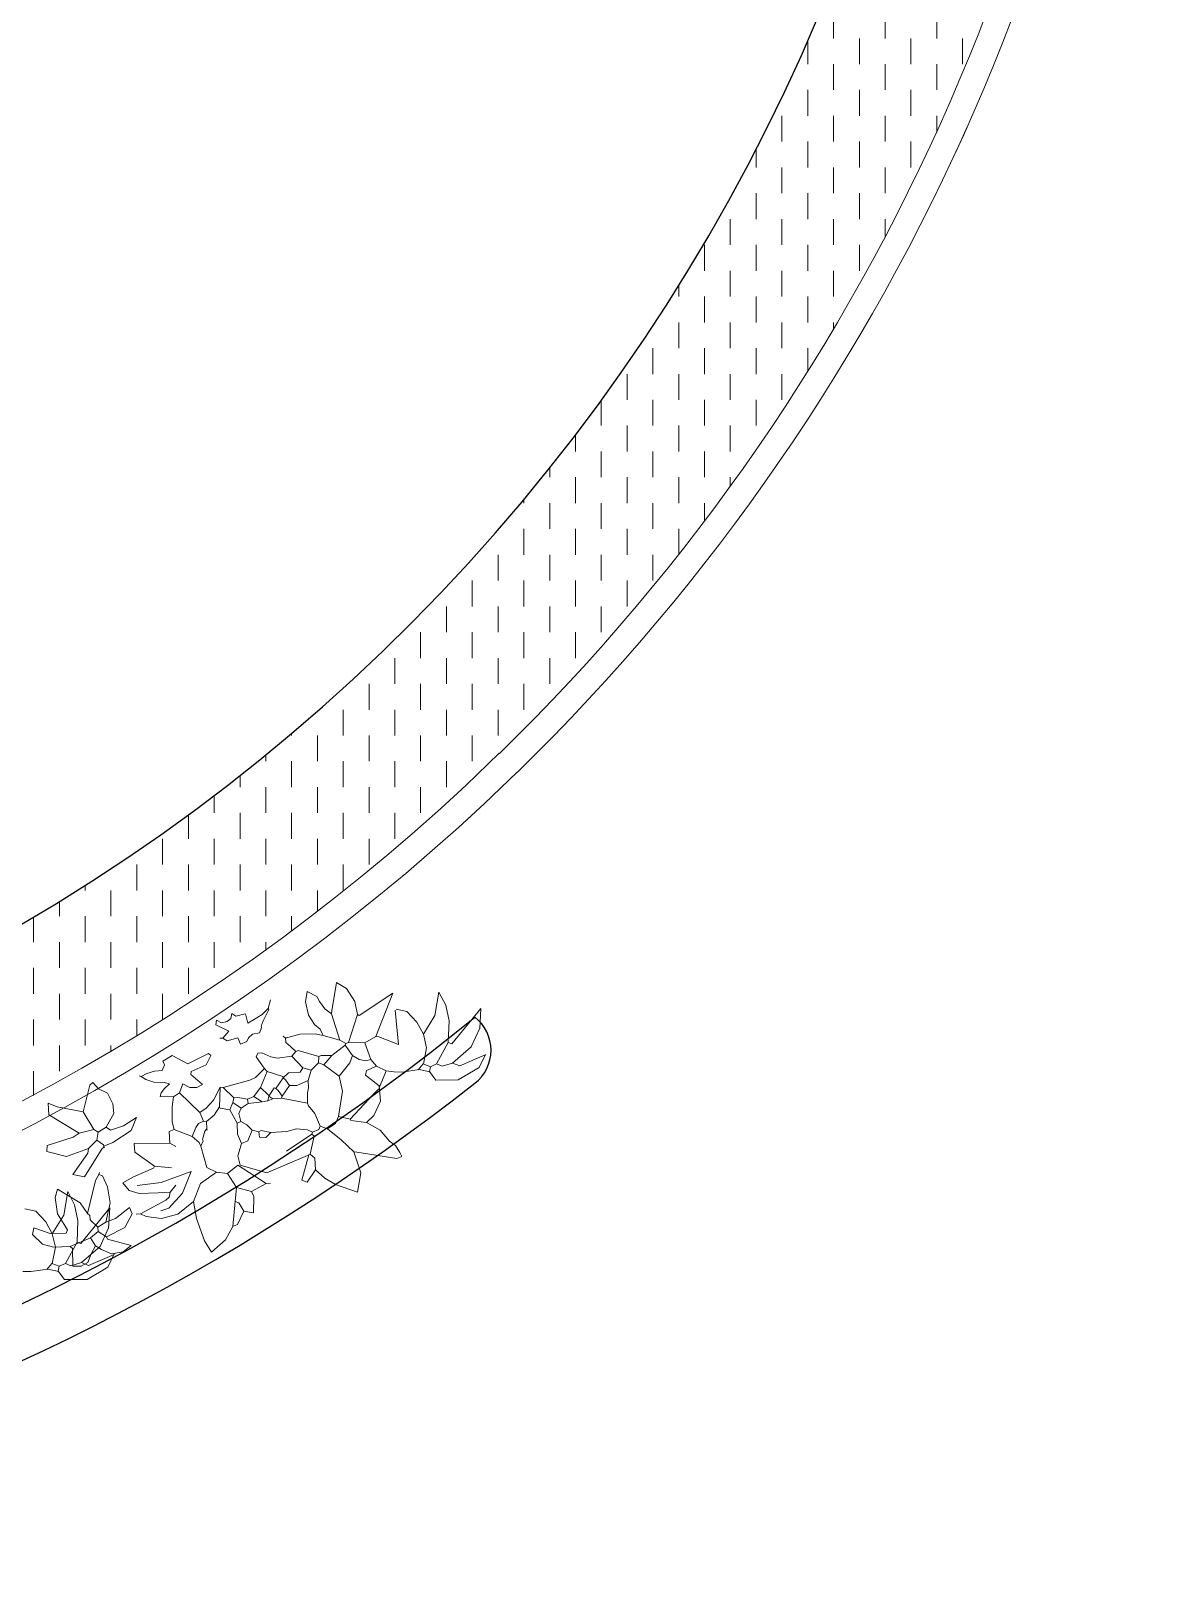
# Model space of a CAD drawing. Header units: millimetres. Extents: x 2667 to 2848, y -1 to 1765.
# Drawn here: x 2722.325 to 2724.49, y 1695.558 to 1698.543 of the extents above; entities that cross this region are included whole.
import ezdxf

# ---------------------------------------------------------------- set-up
doc = ezdxf.new("R2010")
doc.units = ezdxf.units.MM
for name, color, linetype, lineweight in [('ACQUA', 151, 'Continuous', 20), ('MURATURA_sezioni', 5, 'Continuous', 18), ('PORTE_infissi', 252, 'Continuous', 5), ('VERDE_giardino', 74, 'Continuous', 9), ('VETRATE', 171, 'Continuous', 9)]:
    doc.layers.add(name, color=color, linetype=linetype, lineweight=lineweight)
doc.layers.add('PROIEZIONI', color=145, linetype='Continuous')

msp = doc.modelspace()

# ---------------------------------------------------------------- hatches: boundary and pattern name
at = {"layer": 'ACQUA'}
h = msp.add_hatch(dxfattribs=at)
h.set_pattern_fill('DASH', color=256, scale=0.4, angle=90, style=0)
h.set_pattern_definition([(90, (2925.52994, 1814.877885), (-0.05, 0.05), [0.05, -0.05])])
h.paths.add_polyline_path([(2716.4724, 1700.5077), (2716.7749, 1700.5077, -0.174446), (2717.9341, 1702.729), (2717.7308, 1702.9496, 0.17708)])
h.paths.add_polyline_path([(2716.4745, 1699.4916, 2.20923), (2720.441, 1704.0078), (2720.441, 1703.7078, -2.193796), (2716.7772, 1699.4916)])

# ---------------------------------------------------------------- linework, layer by layer
msp.add_line((2723.2673, 1697.107), (2723.2031, 1697.0458))
at = {"layer": 'MURATURA_sezioni'}
msp.add_line((2724.117, 1698.3078), (2724.1397, 1698.3578), dxfattribs=at)
at = {"layer": 'PORTE_infissi', "color": 2}
msp.add_lwpolyline([(2723.1683, 1697.0817), (2723.232, 1697.1435), (2723.2325, 1697.1429)], dxfattribs=at)
at = {"layer": 'PROIEZIONI'}
for centre, radius, start, end in [((2720.441, 1700.0078), 3.7, 132.6531, 90), ((2720.441, 1700.0078), 4.45, 132.6531, 308.0722), ((2720.441, 1700.0078), 4.35, 132.6531, 309.1114), ((2723.135, 1696.5685), 0.0813, 308.085, 51.915)]:
    msp.add_arc(centre, radius, start, end, dxfattribs=at)
at = {"layer": 'VERDE_giardino'}
for p, q in [((2722.8601, 1696.6821), (2722.8567, 1696.6625)), ((2722.8601, 1696.6821), (2722.8786, 1696.6728)), ((2722.9079, 1696.6449), (2722.9172, 1696.6999)), ((2722.9172, 1696.6999), (2722.936, 1696.6879)), ((2722.936, 1696.6879), (2722.9526, 1696.663)), ((2723.1155, 1696.6811), (2723.1076, 1696.6356)), ((2723.1286, 1696.6557), (2723.1155, 1696.6811)), ((2722.7846, 1696.6496), (2722.7891, 1696.666)), ((2722.8567, 1696.6625), (2722.863, 1696.6363)), ((2722.8837, 1696.6627), (2722.8786, 1696.6728)), ((2722.8946, 1696.6488), (2722.8837, 1696.6627)), ((2722.9526, 1696.663), (2722.9573, 1696.6374)), ((2723.0264, 1696.6791), (2722.9608, 1696.636)), ((2722.9929, 1696.5949), (2723.0264, 1696.6791)), ((2723.1353, 1696.6254), (2723.1286, 1696.6557)), ((2722.683, 1696.6174), (2722.6847, 1696.6268)), ((2722.6943, 1696.6215), (2722.6847, 1696.6268)), ((2722.705, 1696.6241), (2722.6943, 1696.6215)), ((2722.7122, 1696.6302), (2722.705, 1696.6241)), ((2722.7139, 1696.6394), (2722.7122, 1696.6302)), ((2722.7219, 1696.6342), (2722.7139, 1696.6394)), ((2722.74, 1696.6391), (2722.7219, 1696.6342)), ((2722.7411, 1696.6366), (2722.74, 1696.6391)), ((2722.7449, 1696.621), (2722.7411, 1696.6366)), ((2722.7559, 1696.6274), (2722.7449, 1696.621)), ((2722.7726, 1696.6377), (2722.7559, 1696.6274)), ((2722.7707, 1696.6148), (2722.7749, 1696.6252)), ((2722.7846, 1696.6496), (2722.7726, 1696.6377)), ((2722.7749, 1696.6252), (2722.7856, 1696.6472)), ((2722.7856, 1696.6472), (2722.7846, 1696.6496)), ((2722.863, 1696.6363), (2722.8742, 1696.6184)), ((2722.9075, 1696.639), (2722.8946, 1696.6488)), ((2722.9075, 1696.639), (2722.9079, 1696.6449)), ((2722.9236, 1696.5882), (2722.9075, 1696.639)), ((2722.94, 1696.5837), (2722.9573, 1696.6374)), ((2722.9608, 1696.636), (2722.9573, 1696.6374)), ((2723.0306, 1696.6461), (2723.0372, 1696.5794)), ((2723.0535, 1696.6434), (2723.0326, 1696.6477)), ((2723.0729, 1696.6229), (2723.0535, 1696.6434)), ((2723.0852, 1696.5994), (2723.0729, 1696.6229)), ((2723.1076, 1696.6356), (2723.0852, 1696.5994)), ((2723.1336, 1696.5834), (2723.1353, 1696.6254)), ((2723.1406, 1696.5806), (2723.1968, 1696.6494)), ((2723.1945, 1696.6096), (2723.1968, 1696.6494)), ((2722.7084, 1696.6052), (2722.683, 1696.6174)), ((2722.691, 1696.592), (2722.6969, 1696.5916)), ((2722.6969, 1696.5916), (2722.7084, 1696.6052)), ((2722.7049, 1696.5864), (2722.6969, 1696.5916)), ((2722.7255, 1696.5924), (2722.7049, 1696.5864)), ((2722.7307, 1696.5802), (2722.7255, 1696.5924)), ((2722.7461, 1696.5927), (2722.7429, 1696.5855)), ((2722.7544, 1696.5998), (2722.7461, 1696.5927)), ((2722.7676, 1696.6019), (2722.7544, 1696.5998)), ((2722.7704, 1696.6088), (2722.7676, 1696.6019)), ((2722.7704, 1696.6088), (2722.7718, 1696.6123)), ((2722.7718, 1696.6123), (2722.7707, 1696.6148)), ((2722.8181, 1696.5919), (2722.8136, 1696.5957)), ((2722.8462, 1696.5996), (2722.8181, 1696.5919)), ((2722.8205, 1696.5929), (2722.8181, 1696.5919)), ((2722.8188, 1696.5835), (2722.8181, 1696.5919)), ((2722.8759, 1696.6005), (2722.8462, 1696.5996)), ((2722.8742, 1696.6184), (2722.8856, 1696.6094)), ((2722.8909, 1696.5972), (2722.8759, 1696.6005)), ((2722.8856, 1696.6094), (2722.8898, 1696.5996)), ((2722.8909, 1696.5972), (2722.8898, 1696.5996)), ((2722.9236, 1696.5882), (2722.8909, 1696.5972)), ((2722.972, 1696.5831), (2722.9929, 1696.5949)), ((2722.9988, 1696.5946), (2722.9929, 1696.5949)), ((2723.0372, 1696.5794), (2722.9988, 1696.5946)), ((2723.0852, 1696.5994), (2723.0916, 1696.5733)), ((2723.1944, 1696.6109), (2723.1781, 1696.5751)), ((2722.6288, 1696.5421), (2722.6691, 1696.5623)), ((2722.6737, 1696.5585), (2722.6691, 1696.5623)), ((2722.7429, 1696.5855), (2722.7307, 1696.5802)), ((2722.7614, 1696.5559), (2722.7642, 1696.5629)), ((2722.7642, 1696.5629), (2722.7725, 1696.5636)), ((2722.7725, 1696.5636), (2722.7897, 1696.5556)), ((2722.8279, 1696.5759), (2722.8188, 1696.5835)), ((2722.838, 1696.5658), (2722.8279, 1696.5759)), ((2722.8304, 1696.5567), (2722.838, 1696.5658)), ((2722.8429, 1696.5679), (2722.838, 1696.5658)), ((2722.8826, 1696.5561), (2722.8429, 1696.5679)), ((2722.9077, 1696.5582), (2722.9337, 1696.5781)), ((2722.9351, 1696.5816), (2722.9236, 1696.5882)), ((2722.9337, 1696.5781), (2722.9351, 1696.5816)), ((2722.9481, 1696.5583), (2722.9337, 1696.5781)), ((2722.94, 1696.5837), (2722.9351, 1696.5816)), ((2722.972, 1696.5831), (2722.94, 1696.5837)), ((2722.9832, 1696.5504), (2722.972, 1696.5831)), ((2723.0916, 1696.5733), (2723.0856, 1696.5418)), ((2723.111, 1696.5419), (2723.1336, 1696.5834)), ((2723.1336, 1696.5834), (2723.1406, 1696.5806)), ((2723.1781, 1696.5751), (2723.142, 1696.5437)), ((2723.1932, 1696.5351), (2723.2056, 1696.5604)), ((2722.5835, 1696.5399), (2722.5793, 1696.5295)), ((2722.5803, 1696.5472), (2722.5988, 1696.558)), ((2722.5803, 1696.5472), (2722.5835, 1696.5399)), ((2722.5988, 1696.558), (2722.6288, 1696.5421)), ((2722.6351, 1696.5275), (2722.6643, 1696.5401)), ((2722.6643, 1696.5401), (2722.6737, 1696.5585)), ((2722.7599, 1696.5159), (2722.7772, 1696.5332)), ((2722.7768, 1696.5336), (2722.7614, 1696.5559)), ((2722.7824, 1696.5274), (2722.7768, 1696.5336)), ((2722.7897, 1696.5556), (2722.8025, 1696.5534)), ((2722.8025, 1696.5534), (2722.8304, 1696.5567)), ((2722.8516, 1696.5341), (2722.8304, 1696.5567)), ((2722.8464, 1696.5261), (2722.8516, 1696.5341)), ((2722.868, 1696.5296), (2722.8516, 1696.5341)), ((2722.868, 1696.5296), (2722.8819, 1696.5443)), ((2722.8819, 1696.5443), (2722.8826, 1696.5561)), ((2722.8924, 1696.5401), (2722.8819, 1696.5443)), ((2722.8875, 1696.5582), (2722.8826, 1696.5561)), ((2722.9077, 1696.5582), (2722.8875, 1696.5582)), ((2722.8924, 1696.5401), (2722.9077, 1696.5582)), ((2722.922, 1696.5182), (2722.8924, 1696.5401)), ((2722.922, 1696.5182), (2722.9425, 1696.5444)), ((2722.9425, 1696.5444), (2722.9481, 1696.5583)), ((2722.9481, 1696.5583), (2722.9609, 1696.5506)), ((2722.9609, 1696.5506), (2722.974, 1696.5479)), ((2722.974, 1696.5479), (2722.9832, 1696.5504)), ((2722.9749, 1696.5294), (2722.9944, 1696.5378)), ((2722.9944, 1696.5378), (2722.9832, 1696.5504)), ((2723.0129, 1696.5285), (2722.9944, 1696.5378)), ((2723.0441, 1696.5262), (2723.077, 1696.5309)), ((2723.0752, 1696.5306), (2723.0849, 1696.5422)), ((2723.077, 1696.5309), (2723.098, 1696.5266)), ((2723.0849, 1696.5422), (2723.0989, 1696.5366)), ((2723.0971, 1696.5272), (2723.0989, 1696.5366)), ((2723.111, 1696.5419), (2723.0989, 1696.5366)), ((2723.1215, 1696.5377), (2723.111, 1696.5419)), ((2723.142, 1696.5437), (2723.1215, 1696.5377)), ((2723.156, 1696.5381), (2723.142, 1696.5437)), ((2723.1528, 1696.511), (2723.1932, 1696.5351)), ((2723.2052, 1696.5593), (2723.156, 1696.5381)), ((2722.4263, 1696.4491), (2722.4387, 1696.5007)), ((2722.4387, 1696.5007), (2722.445, 1696.5062)), ((2722.4561, 1696.4937), (2722.445, 1696.5062)), ((2722.5383, 1696.5176), (2722.5348, 1696.5189)), ((2722.5492, 1696.5233), (2722.5383, 1696.5176)), ((2722.5383, 1696.5176), (2722.5478, 1696.5117)), ((2722.5478, 1696.5117), (2722.5632, 1696.5066)), ((2722.5641, 1696.5281), (2722.5492, 1696.5233)), ((2722.5632, 1696.5066), (2722.5753, 1696.5057)), ((2722.5793, 1696.5295), (2722.5641, 1696.5281)), ((2722.5753, 1696.5057), (2722.5804, 1696.5068)), ((2722.5804, 1696.5068), (2722.5933, 1696.5037)), ((2722.5933, 1696.5037), (2722.5839, 1696.4944)), ((2722.6125, 1696.486), (2722.6194, 1696.5034)), ((2722.6194, 1696.5034), (2722.633, 1696.4961)), ((2722.6347, 1696.5215), (2722.6351, 1696.5275)), ((2722.6574, 1696.5024), (2722.6347, 1696.5215)), ((2722.6462, 1696.4962), (2722.6574, 1696.5024)), ((2722.6974, 1696.4966), (2722.7493, 1696.5103)), ((2722.7493, 1696.5103), (2722.7599, 1696.5159)), ((2722.7699, 1696.496), (2722.7824, 1696.5274)), ((2722.8127, 1696.5173), (2722.7824, 1696.5274)), ((2722.7995, 1696.4943), (2722.8137, 1696.5149)), ((2722.8137, 1696.5149), (2722.8127, 1696.5173)), ((2722.8137, 1696.5149), (2722.8238, 1696.525)), ((2722.8182, 1696.5111), (2722.8137, 1696.5149)), ((2722.8259, 1696.4999), (2722.8182, 1696.5111)), ((2722.8238, 1696.525), (2722.8464, 1696.5261)), ((2722.8621, 1696.5098), (2722.8402, 1696.5003)), ((2722.8621, 1696.5098), (2722.868, 1696.5296)), ((2722.8625, 1696.4955), (2722.8621, 1696.5098)), ((2722.9287, 1696.4893), (2722.922, 1696.5182)), ((2722.9732, 1696.52), (2722.9749, 1696.5294)), ((2722.9993, 1696.4995), (2722.9732, 1696.52)), ((2723.0004, 1696.4971), (2723.0129, 1696.5285)), ((2723.0129, 1696.5285), (2723.0282, 1696.5264)), ((2723.0282, 1696.5264), (2723.0441, 1696.5262)), ((2723.1092, 1696.5106), (2723.0971, 1696.5272)), ((2723.1092, 1696.5106), (2723.1528, 1696.511)), ((2722.4733, 1696.4851), (2722.4561, 1696.4937)), ((2722.4835, 1696.4645), (2722.4733, 1696.4851)), ((2722.5774, 1696.4861), (2722.5752, 1696.4786)), ((2722.6014, 1696.4783), (2722.5752, 1696.4786)), ((2722.5839, 1696.4944), (2722.5774, 1696.4861)), ((2722.6014, 1696.4783), (2722.5986, 1696.4591)), ((2722.6014, 1696.4783), (2722.6125, 1696.486)), ((2722.6519, 1696.4481), (2722.6125, 1696.486)), ((2722.633, 1696.4961), (2722.6462, 1696.4962)), ((2722.6789, 1696.472), (2722.6645, 1696.4563)), ((2722.6915, 1696.4969), (2722.6789, 1696.472)), ((2722.6905, 1696.459), (2722.6915, 1696.4969)), ((2722.6974, 1696.4966), (2722.6915, 1696.4969)), ((2722.7177, 1696.4764), (2722.6974, 1696.4966)), ((2722.7159, 1696.467), (2722.7177, 1696.4764)), ((2722.726, 1696.4771), (2722.7177, 1696.4764)), ((2722.7448, 1696.4737), (2722.726, 1696.4771)), ((2722.757, 1696.4789), (2722.7448, 1696.4737)), ((2722.7455, 1696.4653), (2722.7448, 1696.4737)), ((2722.757, 1696.4789), (2722.7699, 1696.496)), ((2722.7731, 1696.4685), (2722.757, 1696.4789)), ((2722.7845, 1696.4821), (2722.7699, 1696.496)), ((2722.7838, 1696.4703), (2722.7856, 1696.4797)), ((2722.7936, 1696.4745), (2722.7838, 1696.4703)), ((2722.7856, 1696.4797), (2722.7845, 1696.4821)), ((2722.7856, 1696.4797), (2722.796, 1696.4957)), ((2722.7936, 1696.4745), (2722.7856, 1696.4797)), ((2722.8103, 1696.4759), (2722.7936, 1696.4745)), ((2722.796, 1696.4957), (2722.7995, 1696.4943)), ((2722.804, 1696.4905), (2722.7995, 1696.4943)), ((2722.8117, 1696.4794), (2722.804, 1696.4905)), ((2722.8103, 1696.4759), (2722.8117, 1696.4794)), ((2722.8608, 1696.4659), (2722.8103, 1696.4759)), ((2722.8117, 1696.4794), (2722.8259, 1696.4999)), ((2722.8402, 1696.5003), (2722.8259, 1696.4999)), ((2722.8608, 1696.4861), (2722.8625, 1696.4955)), ((2722.8608, 1696.4659), (2722.8608, 1696.4861)), ((2722.9211, 1696.4399), (2722.9287, 1696.4893)), ((2722.9434, 1696.435), (2722.9889, 1696.4835)), ((2722.9889, 1696.4835), (2722.999, 1696.4936)), ((2722.9993, 1696.4995), (2723.0023, 1696.4698)), ((2723.0004, 1696.4971), (2722.9993, 1696.4995)), ((2722.3594, 1696.4434), (2722.3583, 1696.4661)), ((2722.3757, 1696.4591), (2722.3583, 1696.4661)), ((2722.418, 1696.408), (2722.3594, 1696.4434)), ((2722.4263, 1696.4491), (2722.3757, 1696.4591)), ((2722.4469, 1696.4147), (2722.4263, 1696.4491)), ((2722.4709, 1696.4192), (2722.4855, 1696.4457)), ((2722.4855, 1696.4457), (2722.4835, 1696.4645)), ((2722.5986, 1696.4591), (2722.5983, 1696.4301)), ((2722.6645, 1696.4563), (2722.6519, 1696.4481)), ((2722.6593, 1696.4311), (2722.6519, 1696.4481)), ((2722.6652, 1696.4307), (2722.6801, 1696.4429)), ((2722.6801, 1696.4429), (2722.6905, 1696.459)), ((2722.6916, 1696.4565), (2722.6905, 1696.459)), ((2722.7104, 1696.4531), (2722.6916, 1696.4565)), ((2722.7104, 1696.4531), (2722.7159, 1696.467)), ((2722.7244, 1696.4273), (2722.7104, 1696.4531)), ((2722.732, 1696.4566), (2722.7159, 1696.467)), ((2722.7278, 1696.4461), (2722.732, 1696.4566)), ((2722.7317, 1696.4305), (2722.7278, 1696.4461)), ((2722.732, 1696.4566), (2722.7455, 1696.4653)), ((2722.7731, 1696.4685), (2722.7455, 1696.4653)), ((2722.7838, 1696.4703), (2722.7731, 1696.4685)), ((2722.8629, 1696.461), (2722.8608, 1696.4659)), ((2722.8751, 1696.4461), (2722.8629, 1696.461)), ((2722.8856, 1696.4217), (2722.8751, 1696.4461)), ((2722.9891, 1696.4419), (2722.9751, 1696.4285)), ((2723.0023, 1696.4698), (2722.9891, 1696.4419)), ((2722.4469, 1696.4147), (2722.418, 1696.408)), ((2722.4549, 1696.4095), (2722.4469, 1696.4147)), ((2722.4549, 1696.4095), (2722.4709, 1696.4192)), ((2722.4789, 1696.414), (2722.4709, 1696.4192)), ((2722.5043, 1696.4221), (2722.4789, 1696.414)), ((2722.5189, 1696.4131), (2722.4835, 1696.39)), ((2722.5043, 1696.4221), (2722.5293, 1696.4384)), ((2722.5293, 1696.4384), (2722.5189, 1696.4131)), ((2722.5928, 1696.4111), (2722.6025, 1696.4153)), ((2722.5939, 1696.3885), (2722.5928, 1696.4111)), ((2722.5983, 1696.4301), (2722.6025, 1696.4153)), ((2722.6374, 1696.4014), (2722.6025, 1696.4153)), ((2722.6374, 1696.4014), (2722.6443, 1696.4188)), ((2722.6443, 1696.4188), (2722.6495, 1696.4269)), ((2722.6495, 1696.4269), (2722.6593, 1696.4311)), ((2722.6572, 1696.3955), (2722.6617, 1696.4119)), ((2722.6652, 1696.4307), (2722.6593, 1696.4311)), ((2722.6617, 1696.4119), (2722.6655, 1696.4164)), ((2722.6655, 1696.4164), (2722.6652, 1696.4307)), ((2722.6666, 1696.414), (2722.6655, 1696.4164)), ((2722.7317, 1696.4305), (2722.7244, 1696.4273)), ((2722.7249, 1696.4059), (2722.7244, 1696.4273)), ((2722.7432, 1696.4239), (2722.7317, 1696.4305)), ((2722.7533, 1696.4138), (2722.7432, 1696.4239)), ((2722.745, 1696.3929), (2722.7533, 1696.4138)), ((2722.7662, 1696.4107), (2722.7533, 1696.4138)), ((2722.7711, 1696.4128), (2722.7662, 1696.4107)), ((2722.7899, 1696.4093), (2722.7711, 1696.4128)), ((2722.8209, 1696.4111), (2722.7899, 1696.4093)), ((2722.8209, 1696.4111), (2722.8397, 1696.4165)), ((2722.8397, 1696.4165), (2722.8605, 1696.4143)), ((2722.8605, 1696.4143), (2722.8707, 1696.4095)), ((2722.8707, 1696.4095), (2722.8828, 1696.4147)), ((2722.8828, 1696.4147), (2722.8856, 1696.4217)), ((2722.8996, 1696.4161), (2722.8856, 1696.4217)), ((2722.9149, 1696.4266), (2722.8996, 1696.4161)), ((2722.8996, 1696.4161), (2722.9257, 1696.3952)), ((2722.9211, 1696.4399), (2722.9149, 1696.4266)), ((2722.9434, 1696.435), (2722.9211, 1696.4399)), ((2722.9444, 1696.4326), (2722.9434, 1696.435)), ((2722.9751, 1696.4285), (2722.9444, 1696.4326)), ((2723.0016, 1696.4139), (2722.9751, 1696.4285)), ((2723.0194, 1696.3927), (2723.0016, 1696.4139)), ((2722.3554, 1696.3724), (2722.356, 1696.3842)), ((2722.356, 1696.3842), (2722.4068, 1696.4003)), ((2722.4068, 1696.4003), (2722.418, 1696.408)), ((2722.4365, 1696.3784), (2722.4528, 1696.3941)), ((2722.4528, 1696.3941), (2722.4549, 1696.4095)), ((2722.4654, 1696.3851), (2722.4528, 1696.3941)), ((2722.465, 1696.3792), (2722.4664, 1696.3827)), ((2722.4664, 1696.3827), (2722.4654, 1696.3851)), ((2722.4664, 1696.3827), (2722.4835, 1696.39)), ((2722.4675, 1696.3802), (2722.4664, 1696.3827)), ((2722.5939, 1696.3885), (2722.5249, 1696.3876)), ((2722.5249, 1696.3876), (2722.5263, 1696.3709)), ((2722.5939, 1696.3885), (2722.6054, 1696.3819)), ((2722.651, 1696.3899), (2722.6374, 1696.4014)), ((2722.6541, 1696.3826), (2722.651, 1696.3899)), ((2722.6541, 1696.3826), (2722.6583, 1696.3931)), ((2722.6541, 1696.3826), (2722.666, 1696.3416)), ((2722.6583, 1696.3931), (2722.6572, 1696.3955)), ((2722.7328, 1696.3877), (2722.7249, 1696.4059)), ((2722.7269, 1696.3678), (2722.7328, 1696.3877)), ((2722.7328, 1696.3877), (2722.745, 1696.3929)), ((2722.768, 1696.3999), (2722.7662, 1696.4107)), ((2722.7798, 1696.3992), (2722.768, 1696.3999)), ((2722.7899, 1696.4093), (2722.7798, 1696.3992)), ((2722.8693, 1696.406), (2722.8199, 1696.3732)), ((2722.8659, 1696.367), (2722.8738, 1696.4022)), ((2722.8693, 1696.406), (2722.8707, 1696.4095)), ((2722.8738, 1696.4022), (2722.8693, 1696.406)), ((2722.9257, 1696.3952), (2722.9505, 1696.3717)), ((2723.0194, 1696.3927), (2723.0314, 1696.3838)), ((2723.0314, 1696.3838), (2723.0397, 1696.3707)), ((2722.394, 1696.363), (2722.3554, 1696.3724)), ((2722.4365, 1696.3784), (2722.394, 1696.363)), ((2722.4063, 1696.3279), (2722.4348, 1696.369)), ((2722.4286, 1696.3231), (2722.4626, 1696.3781)), ((2722.4348, 1696.369), (2722.4365, 1696.3784)), ((2722.465, 1696.3792), (2722.4626, 1696.3781)), ((2722.4675, 1696.3802), (2722.465, 1696.3792)), ((2722.564, 1696.3438), (2722.5263, 1696.3709)), ((2722.7255, 1696.3643), (2722.7269, 1696.3678)), ((2722.7294, 1696.3486), (2722.7255, 1696.3643)), ((2722.7821, 1696.3309), (2722.861, 1696.3649)), ((2722.8499, 1696.3168), (2722.8634, 1696.3659)), ((2722.8634, 1696.3659), (2722.861, 1696.3649)), ((2722.8659, 1696.367), (2722.8634, 1696.3659)), ((2722.8749, 1696.3593), (2722.8659, 1696.367)), ((2722.876, 1696.3367), (2722.8749, 1696.3593)), ((2722.9505, 1696.3717), (2722.964, 1696.3311)), ((2722.9564, 1696.3713), (2722.9505, 1696.3717)), ((2723.0341, 1696.3586), (2722.9564, 1696.3713)), ((2723.0438, 1696.3628), (2723.0341, 1696.3586)), ((2723.0397, 1696.3707), (2723.0438, 1696.3628)), ((2722.4286, 1696.3231), (2722.4063, 1696.3279)), ((2722.45, 1696.3165), (2722.4565, 1696.328)), ((2722.4565, 1696.328), (2722.4579, 1696.3315)), ((2722.4635, 1696.3252), (2722.4565, 1696.328)), ((2722.4729, 1696.3042), (2722.4635, 1696.3252)), ((2722.5236, 1696.3236), (2722.5028, 1696.3117)), ((2722.5626, 1696.3403), (2722.5236, 1696.3236)), ((2722.564, 1696.3438), (2722.5626, 1696.3403)), ((2722.564, 1696.3438), (2722.5971, 1696.3408)), ((2722.5774, 1696.3122), (2722.6352, 1696.3334)), ((2722.6352, 1696.3334), (2722.6185, 1696.2917)), ((2722.6535, 1696.3102), (2722.6845, 1696.3322)), ((2722.6845, 1696.3322), (2722.666, 1696.3416)), ((2722.6845, 1696.3322), (2722.7057, 1696.3298)), ((2722.7057, 1696.3298), (2722.7257, 1696.3457)), ((2722.7232, 1696.3027), (2722.7057, 1696.3298)), ((2722.7806, 1696.3101), (2722.7257, 1696.3457)), ((2722.7294, 1696.3486), (2722.7304, 1696.3462)), ((2722.7304, 1696.3462), (2722.7821, 1696.3309)), ((2722.876, 1696.3367), (2722.8604, 1696.3127)), ((2722.8943, 1696.3205), (2722.876, 1696.3367)), ((2722.964, 1696.3311), (2722.9576, 1696.2936)), ((2722.3765, 1696.2993), (2722.372, 1696.283)), ((2722.42, 1696.273), (2722.3765, 1696.2993)), ((2722.3962, 1696.2947), (2722.3883, 1696.2492)), ((2722.4093, 1696.2693), (2722.3962, 1696.2947)), ((2722.4344, 1696.2521), (2722.45, 1696.3165)), ((2722.4783, 1696.2731), (2722.4729, 1696.3042)), ((2722.5028, 1696.3117), (2722.515, 1696.2967)), ((2722.5348, 1696.2909), (2722.515, 1696.2967)), ((2722.5304, 1696.3067), (2722.5774, 1696.3122)), ((2722.5717, 1696.2923), (2722.5348, 1696.2909)), ((2722.5944, 1696.2934), (2722.5717, 1696.2923)), ((2722.6185, 1696.2917), (2722.5923, 1696.2626)), ((2722.5926, 1696.284), (2722.5944, 1696.2934)), ((2722.5944, 1696.2934), (2722.6058, 1696.307)), ((2722.6397, 1696.2754), (2722.6535, 1696.3102)), ((2722.7205, 1696.2755), (2722.7232, 1696.3027)), ((2722.7525, 1696.2951), (2722.7232, 1696.3027)), ((2722.7525, 1696.2951), (2722.7806, 1696.3101)), ((2722.7567, 1696.2853), (2722.7525, 1696.2951)), ((2722.7806, 1696.3101), (2722.789, 1696.3108)), ((2722.8604, 1696.3127), (2722.8499, 1696.3168)), ((2722.9152, 1696.3087), (2722.8943, 1696.3205)), ((2722.9576, 1696.2936), (2722.9152, 1696.3087)), ((2722.372, 1696.283), (2722.3763, 1696.2514)), ((2722.416, 1696.2389), (2722.4093, 1696.2693)), ((2722.4344, 1696.2521), (2722.42, 1696.273)), ((2722.4213, 1696.1941), (2722.4775, 1696.263)), ((2722.4703, 1696.2358), (2722.4783, 1696.2731)), ((2722.4752, 1696.2231), (2722.4775, 1696.263)), ((2722.4887, 1696.2429), (2722.5159, 1696.264)), ((2722.5211, 1696.2519), (2722.5159, 1696.264)), ((2722.5373, 1696.2515), (2722.5864, 1696.2784)), ((2722.5923, 1696.2626), (2722.5763, 1696.2575)), ((2722.5864, 1696.2784), (2722.5926, 1696.284)), ((2722.6098, 1696.2509), (2722.6397, 1696.2754)), ((2722.6454, 1696.2425), (2722.6397, 1696.2754)), ((2722.6397, 1696.2754), (2722.6407, 1696.2729)), ((2722.7205, 1696.2755), (2722.7158, 1696.227)), ((2722.7274, 1696.2727), (2722.7205, 1696.2755)), ((2722.7372, 1696.2567), (2722.7274, 1696.2727)), ((2722.756, 1696.2533), (2722.7567, 1696.2853)), ((2722.3342, 1696.2569), (2722.3133, 1696.2612)), ((2722.3536, 1696.2365), (2722.3342, 1696.2569)), ((2722.3658, 1696.2129), (2722.3536, 1696.2365)), ((2722.3883, 1696.2492), (2722.3658, 1696.2129)), ((2722.3763, 1696.2514), (2722.3958, 1696.221)), ((2722.4143, 1696.1969), (2722.416, 1696.2389)), ((2722.4389, 1696.2482), (2722.4344, 1696.2521)), ((2722.4396, 1696.2399), (2722.4389, 1696.2482)), ((2722.4543, 1696.226), (2722.4396, 1696.2399)), ((2722.4543, 1696.226), (2722.4703, 1696.2358)), ((2722.4703, 1696.2358), (2722.4887, 1696.2429)), ((2722.5065, 1696.2254), (2722.5211, 1696.2519)), ((2722.5373, 1696.2515), (2722.529, 1696.2508)), ((2722.5482, 1696.2465), (2722.5373, 1696.2515)), ((2722.5778, 1696.2426), (2722.5482, 1696.2465)), ((2722.6098, 1696.2509), (2722.5778, 1696.2426)), ((2722.6613, 1696.1994), (2722.6454, 1696.2425)), ((2722.7372, 1696.2567), (2722.7251, 1696.2313)), ((2722.7372, 1696.2567), (2722.756, 1696.2533)), ((2722.3307, 1696.2247), (2722.3276, 1696.2118)), ((2722.3276, 1696.2118), (2722.3471, 1696.193)), ((2722.3622, 1696.2134), (2722.3307, 1696.2247)), ((2722.393, 1696.214), (2722.3622, 1696.2134)), ((2722.3658, 1696.2129), (2722.3723, 1696.1869)), ((2722.393, 1696.214), (2722.3958, 1696.221)), ((2722.44, 1696.2054), (2722.4011, 1696.1886)), ((2722.44, 1696.2054), (2722.455, 1696.2176)), ((2722.4498, 1696.1894), (2722.44, 1696.2054)), ((2722.455, 1696.2176), (2722.4543, 1696.226)), ((2722.471, 1696.2072), (2722.455, 1696.2176)), ((2722.4751, 1696.2245), (2722.4588, 1696.1887)), ((2722.471, 1696.2072), (2722.5065, 1696.2254)), ((2722.4731, 1696.2023), (2722.471, 1696.2072)), ((2722.5188, 1696.1902), (2722.4731, 1696.2023)), ((2722.7158, 1696.227), (2722.7016, 1696.2014)), ((2722.7251, 1696.2313), (2722.7153, 1696.2271)), ((2722.3471, 1696.193), (2722.3683, 1696.1869)), ((2722.3723, 1696.1869), (2722.3663, 1696.1554)), ((2722.3683, 1696.1869), (2722.4011, 1696.1886)), ((2722.3917, 1696.1554), (2722.4143, 1696.1969)), ((2722.4056, 1696.1848), (2722.4011, 1696.1886)), ((2722.406, 1696.1503), (2722.4056, 1696.1848)), ((2722.4143, 1696.1969), (2722.4213, 1696.1941)), ((2722.4588, 1696.1887), (2722.4227, 1696.1572)), ((2722.4354, 1696.1574), (2722.4418, 1696.1744)), ((2722.4859, 1696.1729), (2722.4367, 1696.1517)), ((2722.4418, 1696.1744), (2722.4498, 1696.1894)), ((2722.4498, 1696.1894), (2722.4613, 1696.1828)), ((2722.4613, 1696.1828), (2722.4811, 1696.1743)), ((2722.4739, 1696.1486), (2722.4863, 1696.1739)), ((2722.4811, 1696.1743), (2722.5033, 1696.1783)), ((2722.5033, 1696.1783), (2722.5188, 1696.1902)), ((2722.6748, 1696.1774), (2722.6613, 1696.1994)), ((2722.7016, 1696.2014), (2722.6748, 1696.1774)), ((2722.3247, 1696.1397), (2722.3577, 1696.1445)), ((2722.3559, 1696.1442), (2722.3656, 1696.1557)), ((2722.3577, 1696.1445), (2722.3787, 1696.1402)), ((2722.3656, 1696.1557), (2722.3796, 1696.1502)), ((2722.3778, 1696.1408), (2722.3796, 1696.1502)), ((2722.3917, 1696.1554), (2722.3796, 1696.1502)), ((2722.4022, 1696.1513), (2722.3917, 1696.1554)), ((2722.4227, 1696.1572), (2722.4022, 1696.1513)), ((2722.406, 1696.1503), (2722.4224, 1696.1505)), ((2722.4224, 1696.1505), (2722.4354, 1696.1574)), ((2722.4367, 1696.1517), (2722.4227, 1696.1572)), ((2722.4335, 1696.1246), (2722.4739, 1696.1486)), ((2722.3089, 1696.14), (2722.3247, 1696.1397)), ((2722.3899, 1696.1242), (2722.3778, 1696.1408)), ((2722.3899, 1696.1242), (2722.4335, 1696.1246))]:
    msp.add_line(p, q, dxfattribs=at)
for centre, start, end in [((2723.1092, 1696.5106), 216.1023, 270.8313), ((2722.7821, 1696.3309), 253.142, 292.945), ((2722.3899, 1696.1242), 216.1023, 270.8313)]:
    msp.add_arc(centre, 0.000000331, start, end, dxfattribs=at)
at = {"layer": 'VETRATE'}
for radius, start, end in [(4.05, 132.6531, 313.0004), (4, 132.6531, 312.9863), (4, 314.2571, 358.5063), (4.05, 314.2555, 358.5248)]:
    msp.add_arc((2720.441, 1700.0078), radius, start, end, dxfattribs=at)

doc.saveas('drawing.dxf')
